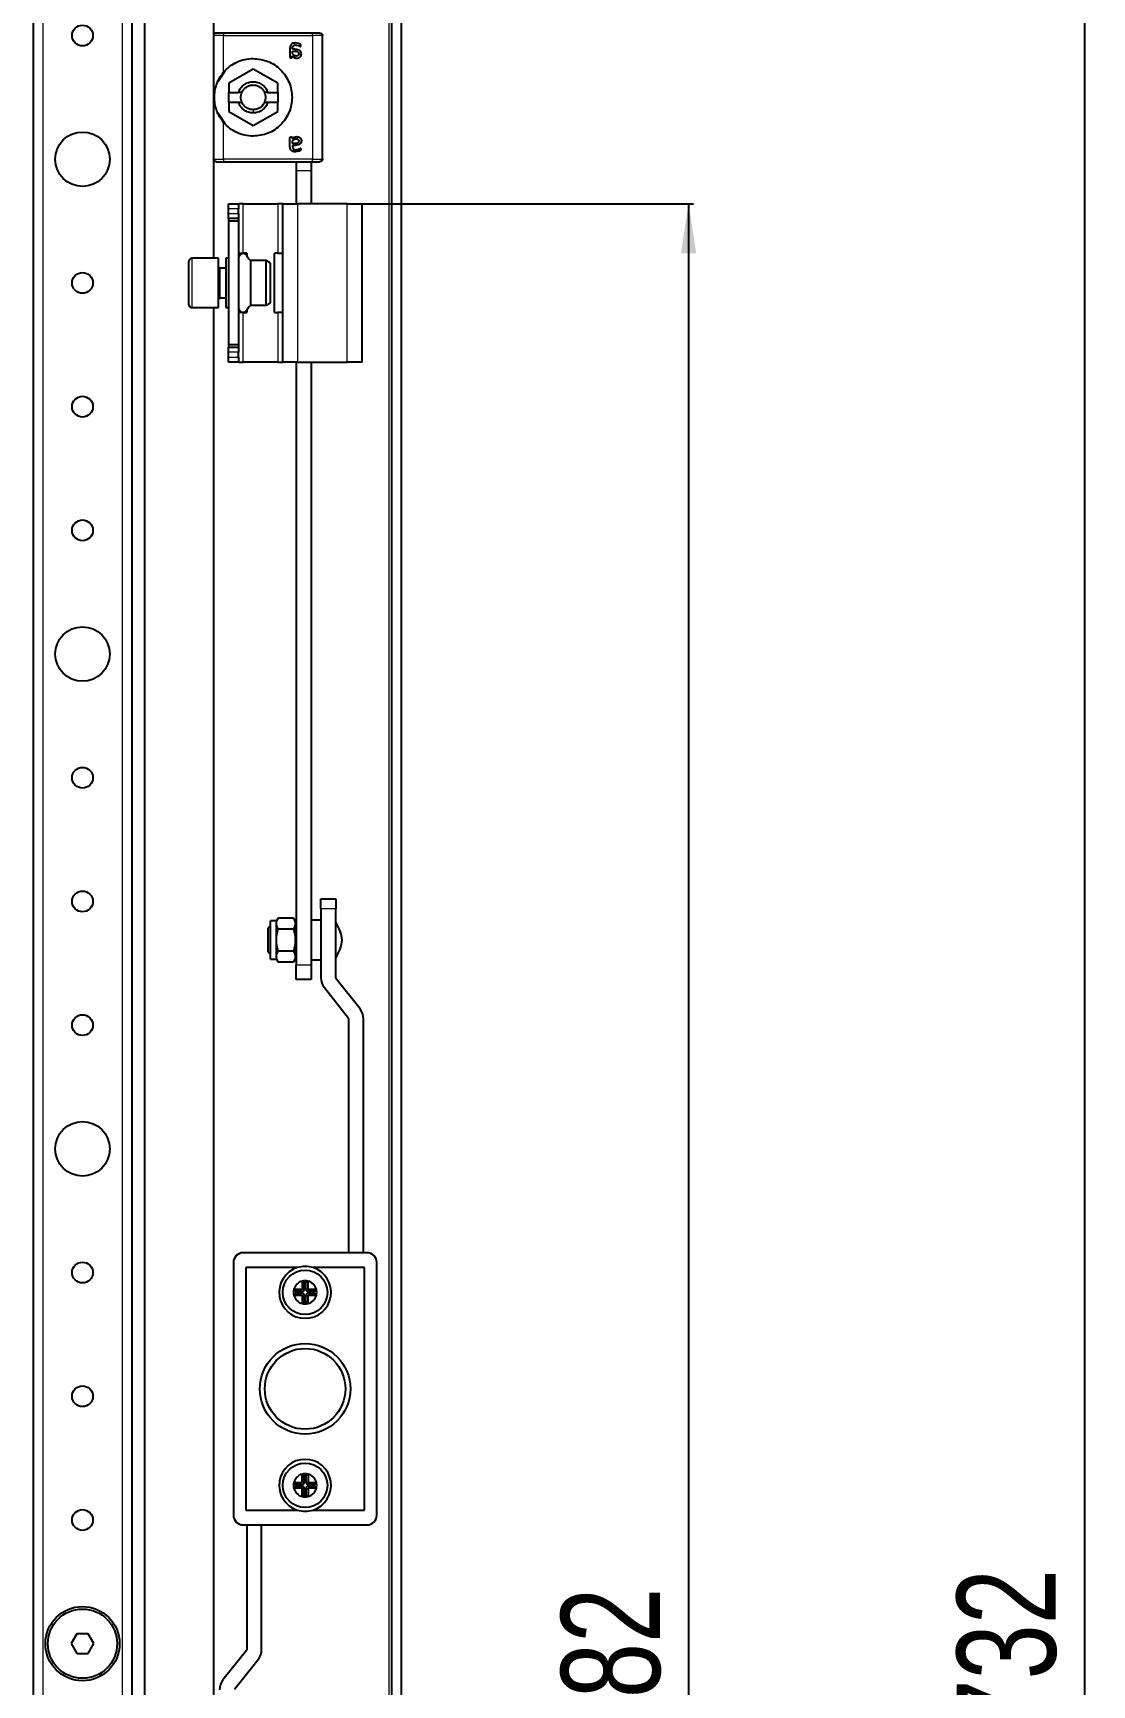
# Model space of a CAD drawing. Header units: millimetres. Extents: x -469 to 1511, y -1228 to 1043.
# Drawn here: x 1296.9 to 1511, y -130.8 to 203 of the extents above; entities that cross this region are included whole.
import ezdxf

# ---------------------------------------------------------------- set-up
doc = ezdxf.new("R2010")
doc.units = ezdxf.units.MM
doc.layers.add('FORMAT', color=7, linetype='Continuous')
doc.styles.add('SLDTEXTSTYLE0', font='TXT', dxfattribs={"width": 0.75})
doc.dimstyles.new('SLDDIMSTYLE0', dxfattribs={"dimtxt": 20, "dimasz": 10, "dimexe": 0, "dimexo": 0.0625, "dimgap": 5, "dimtad": 2, "dimdec": 1, "dimrnd": 1e-09, "dimzin": 12, "dimdsep": 46, "dimtxsty": 'SLDTEXTSTYLE0', "dimsah": 1, "dimcen": 0.09, "dimadec": 0, "dimazin": 3, "dimtfac": 1, "dimtofl": 0, "dimtmove": 0, "dimatfit": 3, "dimfxl": 0, "dimfrac": 2, "dimtolj": 1, "dimtzin": 12, "dimarcsym": 0})

# ---------------------------------------------------------------- blocks, each defined once
blk = doc.blocks.new('_D_5')
at = {"layer": 'FORMAT'}
for p, q in [((1363.44, 743.52), (1510.44, 743.52)), ((1509.44, 743.52), (1509.44, -988.48)), ((1363.44, -988.48), (1510.44, -988.48))]:
    blk.add_line(p, q, dxfattribs=at)
for points in [[(1509.44, 743.52), (1507.9, 733.52), (1510.98, 733.52)], [(1509.44, -988.48), (1510.98, -978.48), (1507.9, -978.48)]]:
    blk.add_solid(points, dxfattribs=at)
at = {"layer": 'FORMAT', "insert": (1483.66, -152.03), "char_height": 20, "attachment_point": 1, "rotation": 90, "style": 'SLDTEXTSTYLE0'}
blk.add_mtext('1732', dxfattribs=at)
blk = doc.blocks.new('_D_8')
at = {"layer": 'FORMAT'}
for p, q in [((1360.44, 168.52), (1430.44, 168.52)), ((1429.44, 168.52), (1429.44, -413.48)), ((1360.44, -413.48), (1430.44, -413.48))]:
    blk.add_line(p, q, dxfattribs=at)
for points in [[(1429.44, 168.52), (1427.9, 158.52), (1430.98, 158.52)], [(1429.44, -413.48), (1430.98, -403.48), (1427.9, -403.48)]]:
    blk.add_solid(points, dxfattribs=at)
at = {"layer": 'FORMAT', "insert": (1403.66, -144.65), "char_height": 20, "attachment_point": 1, "rotation": 90, "style": 'SLDTEXTSTYLE0'}
blk.add_mtext('582', dxfattribs=at)

msp = doc.modelspace()

# ---------------------------------------------------------------- linework, layer by layer
at = {"color": 7, "linetype": 'Continuous', "lineweight": 25}
for p, q in [((1369.43, -1099.98), (1369.43, 855.02)), ((1371.43, -1099.98), (1371.43, 855.02)), ((1319.43, 822.02), (1319.43, -1066.98)), ((1296.93, 795.02), (1296.93, -1039.98)), ((1316.93, 795.02), (1316.93, -1039.98)), ((1333.43, 722.52), (1333.43, 202.7)), ((1333.43, 202.52), (1333.43, 177.52)), ((1353.43, 203.02), (1335.43, 203.02)), ((1354.03, 203.02), (1353.78, 203.02)), ((1355.43, 177.52), (1355.43, 202.52)), ((1348.87, 199.98), (1348.87, 198.11)), ((1349.33, 198.11), (1349.33, 198.39)), ((1349.4, 199.73), (1349.4, 199.95)), ((1349.78, 199.73), (1349.4, 199.73)), ((1349.4, 199.37), (1349.83, 199.37)), ((1349.4, 198.79), (1349.4, 199.37)), ((1334.26, 193.15), (1335.77, 195.4)), ((1341.43, 195.74), (1336.48, 192.88)), ((1346.38, 192.88), (1341.43, 195.74)), ((1336.48, 192.88), (1336.48, 191.02)), ((1336.48, 189.02), (1336.48, 191.02)), ((1336.48, 191.02), (1338.44, 191.02)), ((1339.14, 191.02), (1338.44, 191.02)), ((1344.42, 191.02), (1343.72, 191.02)), ((1344.42, 191.02), (1346.38, 191.02)), ((1346.38, 191.02), (1346.38, 192.88)), ((1346.38, 191.02), (1346.38, 189.02)), ((1336.48, 189.02), (1336.48, 187.16)), ((1336.48, 189.02), (1338.44, 189.02)), ((1336.48, 187.16), (1341.43, 184.31)), ((1338.44, 189.02), (1339.14, 189.02)), ((1341.43, 184.31), (1346.38, 187.16)), ((1343.72, 189.02), (1344.42, 189.02)), ((1344.42, 189.02), (1346.38, 189.02)), ((1346.38, 187.16), (1346.38, 189.02)), ((1335.77, 184.64), (1334.26, 186.9)), ((1348.87, 180.06), (1348.87, 181.93)), ((1349.33, 181.93), (1349.33, 181.65)), ((1349.4, 180.67), (1349.4, 181.26)), ((1349.83, 180.67), (1349.4, 180.67)), ((1349.78, 180.32), (1349.4, 180.32)), ((1349.4, 180.32), (1349.4, 180.1)), ((1333.43, 177.35), (1333.43, 157.52)), ((1335.43, 177.02), (1353.43, 177.02)), ((1350.13, 177.09), (1350.13, 175.22)), ((1353.13, 177.09), (1353.13, 175.22)), ((1353.78, 177.02), (1354.03, 177.02)), ((1350.13, 175.22), (1350.13, 168.52)), ((1353.13, 175.22), (1353.13, 168.52)), ((1336.43, 168.52), (1338.43, 168.52)), ((1336.43, 167.52), (1336.43, 168.52)), ((1336.43, 166.52), (1336.43, 167.52)), ((1338.43, 168.52), (1338.43, 167.52)), ((1339.43, 168.52), (1338.43, 168.52)), ((1338.43, 166.52), (1338.43, 167.52)), ((1339.43, 168.52), (1346.43, 168.52)), ((1347.43, 168.52), (1346.43, 168.52)), ((1347.43, 168.52), (1350.43, 168.52)), ((1347.43, 136.52), (1347.43, 168.52)), ((1360.43, 168.52), (1350.43, 168.52)), ((1360.43, 168.52), (1363.43, 168.52)), ((1363.43, 136.52), (1363.43, 168.52)), ((1336.43, 165.52), (1336.43, 166.52)), ((1338.43, 165.52), (1336.43, 165.52)), ((1336.43, 165.52), (1336.43, 165.02)), ((1338.43, 165.02), (1336.43, 165.02)), ((1336.43, 165.02), (1336.43, 140.02)), ((1338.43, 166.52), (1338.43, 165.52)), ((1338.43, 165.52), (1338.43, 165.02)), ((1338.43, 165.02), (1338.43, 140.02)), ((1328.43, 150.27), (1328.43, 156.92)), ((1334.43, 157.52), (1329.03, 157.52)), ((1334.43, 149.96), (1334.43, 157.52)), ((1336.43, 157.52), (1335.93, 157.52)), ((1335.93, 157.52), (1335.93, 156.31)), ((1338.43, 158.52), (1339.43, 158.52)), ((1340.13, 158.52), (1339.43, 158.52)), ((1340.13, 158.52), (1340.13, 158.07)), ((1344.07, 157.02), (1340.93, 157.02)), ((1340.93, 148.02), (1340.93, 157.02)), ((1344.93, 156.52), (1344.07, 157.02)), ((1344.07, 148.02), (1344.07, 157.02)), ((1345.73, 146.52), (1345.73, 158.52)), ((1346.43, 158.52), (1345.73, 158.52)), ((1346.43, 158.52), (1347.43, 158.52)), ((1335.93, 155.52), (1334.68, 155.52)), ((1335.93, 156.31), (1335.93, 147.52)), ((1344.93, 148.52), (1344.93, 156.52)), ((1328.43, 148.12), (1328.43, 150.27)), ((1329.03, 147.52), (1334.43, 147.52)), ((1333.43, 147.52), (1333.43, -392.48)), ((1334.43, 147.52), (1334.43, 149.96)), ((1334.68, 149.52), (1335.93, 149.52)), ((1335.93, 147.52), (1336.43, 147.52)), ((1340.13, 146.97), (1340.13, 146.52)), ((1340.93, 148.02), (1344.07, 148.02)), ((1344.07, 148.02), (1344.93, 148.52)), ((1339.43, 146.52), (1338.43, 146.52)), ((1339.43, 146.52), (1340.13, 146.52)), ((1345.73, 146.52), (1346.43, 146.52)), ((1347.43, 146.52), (1346.43, 146.52)), ((1338.43, 140.02), (1336.43, 140.02)), ((1336.43, 140.02), (1336.43, 139.52)), ((1336.43, 138.52), (1336.43, 139.52)), ((1336.43, 139.52), (1338.43, 139.52)), ((1336.43, 137.52), (1336.43, 138.52)), ((1336.43, 136.52), (1336.43, 137.52)), ((1338.43, 140.02), (1338.43, 139.52)), ((1338.43, 139.52), (1338.43, 138.52)), ((1338.43, 137.52), (1338.43, 138.52)), ((1338.43, 137.52), (1338.43, 136.52)), ((1338.43, 136.52), (1336.43, 136.52)), ((1338.43, 136.52), (1339.43, 136.52)), ((1346.43, 136.52), (1339.43, 136.52)), ((1346.43, 136.52), (1347.43, 136.52)), ((1350.43, 136.52), (1347.43, 136.52)), ((1350.13, 136.52), (1350.13, 14.72)), ((1350.43, 136.52), (1360.43, 136.52)), ((1353.13, 136.52), (1353.13, 14.72)), ((1363.43, 136.52), (1360.43, 136.52)), ((1355.13, 28.02), (1358.13, 28.02)), ((1355.13, 26.02), (1355.13, 28.02)), ((1358.13, 28.02), (1358.13, 26.02)), ((1346.13, 23.57), (1344.93, 23.57)), ((1344.93, 19.72), (1344.93, 23.57)), ((1346.48, 24.17), (1346.13, 23.57)), ((1346.13, 19.72), (1346.13, 23.57)), ((1349.59, 24.17), (1346.48, 24.17)), ((1349.93, 23.57), (1349.59, 24.17)), ((1349.93, 23.57), (1349.93, 15.87)), ((1355.13, 23.72), (1353.13, 23.72)), ((1355.13, 26.02), (1355.13, 12.09)), ((1358.13, 12.09), (1358.13, 26.02)), ((1344.93, 22.67), (1344.43, 22.17)), ((1344.43, 17.27), (1344.43, 22.17)), ((1349.59, 21.95), (1346.48, 21.95)), ((1350.13, 22.67), (1349.93, 22.67)), ((1344.43, 17.27), (1344.93, 16.77)), ((1344.93, 15.87), (1344.93, 19.72)), ((1346.13, 15.87), (1346.13, 19.72)), ((1349.59, 17.5), (1346.48, 17.5)), ((1349.93, 16.77), (1350.13, 16.77)), ((1344.93, 15.87), (1346.13, 15.87)), ((1346.13, 15.87), (1346.48, 15.27)), ((1349.59, 15.27), (1346.48, 15.27)), ((1349.59, 15.27), (1349.93, 15.87)), ((1350.13, 11.72), (1350.13, 14.72)), ((1353.13, 15.72), (1355.13, 15.72)), ((1353.13, 14.72), (1353.13, 11.72)), ((1353.13, 11.72), (1350.13, 11.72)), ((1355.82, 10.11), (1360.69, 3.93)), ((1363.04, 5.79), (1358.17, 11.97)), ((1360.73, 3.81), (1360.73, -43.48)), ((1363.73, -43.48), (1363.73, 3.81)), ((1337.43, -45.48), (1337.43, -96.48)), ((1364.43, -43.48), (1339.43, -43.48)), ((1339.93, -46.48), (1339.93, -95.48)), ((1350.33, -46.48), (1339.93, -46.48)), ((1363.93, -46.48), (1353.53, -46.48)), ((1363.93, -95.48), (1363.93, -46.48)), ((1366.43, -96.48), (1366.43, -45.48)), ((1351.33, -49.21), (1351.33, -50.78)), ((1351.77, -49.57), (1351.33, -49.21)), ((1351.77, -49.57), (1351.77, -50.78)), ((1352.1, -49.57), (1352.53, -49.21)), ((1352.1, -50.78), (1352.1, -49.57)), ((1352.53, -50.78), (1352.53, -49.21)), ((1351.23, -50.88), (1349.66, -50.88)), ((1350.03, -51.32), (1349.66, -50.88)), ((1350.03, -51.64), (1349.66, -52.08)), ((1349.66, -52.08), (1351.23, -52.08)), ((1351.23, -51.32), (1350.03, -51.32)), ((1350.03, -51.64), (1351.23, -51.64)), ((1351.33, -52.18), (1351.33, -53.75)), ((1351.77, -53.39), (1351.33, -53.75)), ((1351.77, -52.18), (1351.77, -53.39)), ((1352.1, -53.39), (1352.1, -52.18)), ((1352.1, -53.39), (1352.53, -53.75)), ((1352.53, -53.75), (1352.53, -52.18)), ((1354.2, -50.88), (1352.63, -50.88)), ((1353.84, -51.32), (1352.63, -51.32)), ((1352.63, -51.64), (1353.84, -51.64)), ((1352.63, -52.08), (1354.2, -52.08)), ((1353.84, -51.32), (1354.2, -50.88)), ((1353.84, -51.64), (1354.2, -52.08)), ((1350.03, -90.32), (1349.66, -89.88)), ((1349.66, -89.88), (1351.23, -89.88)), ((1351.33, -89.78), (1351.33, -88.21)), ((1351.77, -88.57), (1351.33, -88.21)), ((1351.77, -89.78), (1351.77, -88.57)), ((1352.1, -88.57), (1352.53, -88.21)), ((1352.1, -88.57), (1352.1, -89.78)), ((1352.53, -88.21), (1352.53, -89.78)), ((1352.63, -89.88), (1354.2, -89.88)), ((1353.84, -90.32), (1354.2, -89.88)), ((1350.03, -90.64), (1349.66, -91.08)), ((1351.23, -91.08), (1349.66, -91.08)), ((1350.03, -90.32), (1351.23, -90.32)), ((1351.23, -90.64), (1350.03, -90.64)), ((1351.33, -92.75), (1351.33, -91.18)), ((1351.77, -92.39), (1351.33, -92.75)), ((1351.77, -92.39), (1351.77, -91.18)), ((1352.1, -91.18), (1352.1, -92.39)), ((1352.1, -92.39), (1352.53, -92.75)), ((1352.53, -91.18), (1352.53, -92.75)), ((1352.63, -90.32), (1353.84, -90.32)), ((1353.84, -90.64), (1352.63, -90.64)), ((1354.2, -91.08), (1352.63, -91.08)), ((1353.84, -90.64), (1354.2, -91.08)), ((1339.93, -95.48), (1350.33, -95.48)), ((1353.53, -95.48), (1363.93, -95.48)), ((1339.43, -98.48), (1364.43, -98.48)), ((1340.13, -98.48), (1340.13, -123.71)), ((1343.13, -123.71), (1343.13, -98.48)), ((1305.78, -120.48), (1304.62, -122.48)), ((1304.62, -122.48), (1305.78, -124.48)), ((1308.09, -120.48), (1305.78, -120.48)), ((1309.24, -122.48), (1308.09, -120.48)), ((1308.09, -124.48), (1309.24, -122.48)), ((1305.78, -124.48), (1308.09, -124.48)), ((1340.09, -123.83), (1335.33, -129.8)), ((1337.68, -131.67), (1342.43, -125.7))]:
    msp.add_line(p, q, dxfattribs=at)
at = {"color": 8, "linetype": 'Continuous', "lineweight": 18}
for p, q in [((1368.83, 852.42), (1368.83, -1097.38)), ((1298.93, 795.02), (1298.93, -1039.98)), ((1314.93, 795.02), (1314.93, -1039.98)), ((1335.43, 195.08), (1335.43, 202.52)), ((1335.43, 202.52), (1353.43, 202.52)), ((1353.43, 202.52), (1353.43, 177.52)), ((1341.43, 187.52), (1341.43, 186.87)), ((1335.43, 177.52), (1335.43, 184.96)), ((1353.43, 177.52), (1335.43, 177.52)), ((1350.13, 175.22), (1353.13, 175.22)), ((1338.43, 167.52), (1336.43, 167.52)), ((1339.43, 158.52), (1339.43, 168.52)), ((1346.43, 168.52), (1346.43, 158.52)), ((1350.43, 136.52), (1350.43, 168.52)), ((1360.43, 136.52), (1360.43, 168.52)), ((1336.43, 166.52), (1338.43, 166.52)), ((1329.03, 157.52), (1329.03, 149.96)), ((1334.68, 155.52), (1334.68, 149.52)), ((1329.03, 149.96), (1329.03, 147.52)), ((1339.43, 136.52), (1339.43, 146.52)), ((1346.43, 146.52), (1346.43, 136.52)), ((1338.43, 138.52), (1336.43, 138.52)), ((1336.43, 137.52), (1338.43, 137.52)), ((1358.13, 26.02), (1355.13, 26.02)), ((1350.13, 14.72), (1353.13, 14.72)), ((1351.23, -51.32), (1351.23, -50.88)), ((1351.23, -51.64), (1351.23, -52.08)), ((1351.77, -50.78), (1351.33, -50.78)), ((1351.77, -52.18), (1351.33, -52.18)), ((1352.1, -50.78), (1352.53, -50.78)), ((1352.1, -52.18), (1352.53, -52.18)), ((1352.63, -51.32), (1352.63, -50.88)), ((1352.63, -51.64), (1352.63, -52.08)), ((1351.23, -90.32), (1351.23, -89.88)), ((1351.77, -89.78), (1351.33, -89.78)), ((1352.1, -89.78), (1352.53, -89.78)), ((1352.63, -90.32), (1352.63, -89.88)), ((1351.23, -90.64), (1351.23, -91.08)), ((1351.77, -91.18), (1351.33, -91.18)), ((1352.1, -91.18), (1352.53, -91.18)), ((1352.63, -90.64), (1352.63, -91.08))]:
    msp.add_line(p, q, dxfattribs=at)
at = {"color": 7, "linetype": 'Continuous', "lineweight": 25}
for centre, radius in [((1306.93, 202.52), 2.1), ((1306.93, 177.52), 5.5), ((1306.93, 152.52), 2.1), ((1306.93, 127.52), 2.1), ((1306.93, 102.52), 2.1), ((1306.93, 77.52), 5.5), ((1306.93, 52.52), 2.1), ((1306.93, 27.52), 2.1), ((1306.93, 2.52), 2.1), ((1306.93, -22.48), 5.5), ((1306.93, -47.48), 2.1), ((1351.93, -51.48), 4.5), ((1351.93, -70.98), 9.15), ((1351.93, -70.98), 8.15), ((1306.93, -72.48), 2.1), ((1351.93, -90.48), 4.5), ((1306.93, -97.48), 2.1), ((1306.93, -122.48), 7.5), ((1306.93, -122.48), 7)]:
    msp.add_circle(centre, radius, dxfattribs=at)
for centre, radius, start, end in [((1329.03, 156.92), 0.6, 90, 180), ((1334.68, 155.77), 0.25, 180, 270), ((1329.03, 148.12), 0.6, 180, 270), ((1334.68, 149.27), 0.25, 90, 180), ((1351.49, 18.76), 8, 6.8819, 33.8709), ((1351.49, 20.68), 8, 326.1291, 353.1181), ((1358.33, 12.09), 3.2, 180, 218.264), ((1358.33, 12.09), 0.2, 180, 218.264), ((1360.53, 3.81), 0.2, 0, 38.264), ((1360.53, 3.81), 3.2, 0, 38.264), ((1339.43, -45.48), 2, 90, 180), ((1351.93, -51.48), 5.25, 107.7528, 72.2472), ((1351.93, -51.48), 5.25, 72.2472, 107.7528), ((1364.43, -45.48), 2, 0, 90), ((1351.93, -51.48), 2.35, 104.7925, 165.2075), ((1351.93, -51.48), 2.35, 75.2075, 104.7925), ((1351.93, -51.48), 1.91, 85.1056, 94.8944), ((1351.93, -51.48), 2.35, 14.7925, 75.2075), ((1351.93, -51.48), 2.35, 165.2075, 194.7925), ((1351.93, -51.48), 2.35, 194.7925, 255.2075), ((1351.93, -51.48), 1.91, 175.1056, 184.8944), ((1351.23, -50.78), 0.1, 270, 0), ((1351.23, -50.78), 0.537, 270, 0), ((1351.23, -52.18), 0.537, 0, 90), ((1351.23, -52.18), 0.1, 0, 90), ((1351.93, -51.48), 1.91, 265.1056, 274.8944), ((1352.63, -50.78), 0.537, 180, 270), ((1352.63, -52.18), 0.537, 90, 180), ((1352.63, -50.78), 0.1, 180, 270), ((1351.93, -51.48), 2.35, 284.7925, 345.2075), ((1352.63, -52.18), 0.1, 90, 180), ((1351.93, -51.48), 1.91, 355.1056, 4.8944), ((1351.93, -51.48), 2.35, 345.2075, 14.7925), ((1351.93, -51.48), 2.35, 255.2075, 284.7925), ((1351.93, -90.48), 5.25, 287.7528, 252.2472), ((1351.93, -90.48), 2.35, 165.2075, 194.7925), ((1351.93, -90.48), 2.35, 104.7925, 165.2075), ((1351.23, -89.78), 0.1, 270, 0), ((1351.23, -89.78), 0.537, 270, 0), ((1351.93, -90.48), 2.35, 75.2075, 104.7925), ((1351.93, -90.48), 1.91, 85.1056, 94.8944), ((1352.63, -89.78), 0.537, 180, 270), ((1351.93, -90.48), 2.35, 14.7925, 75.2075), ((1352.63, -89.78), 0.1, 180, 270), ((1351.93, -90.48), 2.35, 345.2075, 14.7925), ((1351.93, -90.48), 2.35, 194.7925, 255.2075), ((1351.93, -90.48), 1.91, 175.1056, 184.8944), ((1351.23, -91.18), 0.537, 0, 90), ((1351.23, -91.18), 0.1, 0, 90), ((1351.93, -90.48), 2.35, 255.2075, 284.7925), ((1351.93, -90.48), 1.91, 265.1056, 274.8944), ((1352.63, -91.18), 0.537, 90, 180), ((1351.93, -90.48), 2.35, 284.7925, 345.2075), ((1352.63, -91.18), 0.1, 90, 180), ((1351.93, -90.48), 1.91, 355.1056, 4.8944), ((1339.43, -96.48), 2, 180, 270), ((1351.93, -90.48), 5.25, 252.2472, 287.7528), ((1364.43, -96.48), 2, 270, 0), ((1339.93, -123.71), 0.2, 321.4416, 0), ((1339.93, -123.71), 3.2, 321.4416, 0), ((1337.83, -131.8), 3.2, 141.4416, 180)]:
    msp.add_arc(centre, radius, start, end, dxfattribs=at)
for points in [[(1333.93, 203.02), (1333.87, 203.01), (1333.74, 203), (1333.57, 202.88), (1333.45, 202.72), (1333.44, 202.59), (1333.43, 202.52)], [(1335.43, 203.02), (1335.24, 203.02), (1334.84, 203.02), (1334.35, 203.02), (1334, 203.02), (1333.95, 203.02), (1333.93, 203.02)], [(1354.93, 203.02), (1354.91, 203.02), (1354.86, 203.02), (1354.52, 203.02), (1354.02, 203.02), (1353.63, 203.02), (1353.43, 203.02)], [(1354.93, 203.02), (1355, 203.01), (1355.13, 203), (1355.29, 202.88), (1355.41, 202.72), (1355.42, 202.59), (1355.43, 202.52)], [(1335.43, 195.08), (1335.83, 195.5), (1336.62, 196.32), (1338.1, 197.19), (1339.72, 197.76), (1340.86, 197.84), (1341.43, 197.87)], [(1341.43, 197.87), (1342.46, 197.75), (1344.51, 197.52), (1347.13, 195.7), (1348.87, 193.11), (1349.49, 190.02), (1348.87, 186.94), (1347.13, 184.34), (1344.51, 182.52), (1342.46, 182.29), (1341.43, 182.17)], [(1338.44, 191.02), (1338.58, 191.32), (1338.84, 191.92), (1339.57, 192.62), (1340.45, 193.07), (1341.43, 193.22), (1342.42, 193.07), (1343.3, 192.62), (1344.02, 191.92), (1344.29, 191.32), (1344.42, 191.02)], [(1339.14, 189.02), (1339.08, 189.18), (1338.96, 189.5), (1338.92, 190.02), (1338.96, 190.54), (1339.08, 190.86), (1339.14, 191.02)], [(1339.14, 191.02), (1339.26, 191.23), (1339.49, 191.66), (1340.05, 192.14), (1340.71, 192.46), (1341.19, 192.5), (1341.43, 192.52)], [(1341.43, 192.52), (1341.67, 192.5), (1342.16, 192.46), (1342.82, 192.14), (1343.38, 191.66), (1343.61, 191.23), (1343.72, 191.02)], [(1343.72, 191.02), (1343.78, 190.86), (1343.9, 190.54), (1343.95, 190.02), (1343.9, 189.5), (1343.78, 189.18), (1343.72, 189.02)], [(1341.43, 186.87), (1341.1, 186.9), (1340.45, 186.96), (1339.57, 187.43), (1338.84, 188.12), (1338.58, 188.72), (1338.44, 189.02)], [(1341.43, 187.52), (1341.19, 187.54), (1340.71, 187.58), (1340.05, 187.9), (1339.49, 188.38), (1339.26, 188.81), (1339.14, 189.02)], [(1344.42, 189.02), (1344.29, 188.72), (1344.02, 188.12), (1343.3, 187.43), (1342.42, 186.96), (1341.76, 186.9), (1341.43, 186.87)], [(1343.72, 189.02), (1343.61, 188.81), (1343.38, 188.38), (1342.82, 187.9), (1342.16, 187.58), (1341.67, 187.54), (1341.43, 187.52)], [(1341.43, 182.17), (1340.86, 182.21), (1339.72, 182.28), (1338.1, 182.85), (1336.62, 183.72), (1335.83, 184.55), (1335.43, 184.96)], [(1333.93, 177.02), (1333.87, 177.03), (1333.74, 177.04), (1333.57, 177.16), (1333.45, 177.32), (1333.44, 177.46), (1333.43, 177.52)], [(1333.93, 177.02), (1333.95, 177.02), (1334, 177.02), (1334.35, 177.02), (1334.84, 177.02), (1335.24, 177.02), (1335.43, 177.02)], [(1353.43, 177.02), (1353.63, 177.02), (1354.02, 177.02), (1354.52, 177.02), (1354.86, 177.02), (1354.91, 177.02), (1354.93, 177.02)], [(1355.43, 177.52), (1355.42, 177.46), (1355.41, 177.32), (1355.29, 177.16), (1355.13, 177.04), (1355, 177.03), (1354.93, 177.02)]]:
    msp.add_open_spline(points, degree=3, dxfattribs=at)
at = {"color": 8, "linetype": 'Continuous', "lineweight": 18}
for points in [[(1335.43, 202.52), (1335.17, 202.52), (1334.65, 202.52), (1333.98, 202.52), (1333.52, 202.52), (1333.46, 202.52), (1333.43, 202.52)], [(1335.43, 203.02), (1335.43, 203.01), (1335.43, 203), (1335.43, 202.88), (1335.43, 202.72), (1335.43, 202.59), (1335.43, 202.52)], [(1353.43, 202.52), (1353.43, 202.59), (1353.43, 202.72), (1353.43, 202.88), (1353.43, 203), (1353.43, 203.01), (1353.43, 203.02)], [(1355.43, 202.52), (1355.4, 202.52), (1355.34, 202.52), (1354.88, 202.52), (1354.22, 202.52), (1353.69, 202.52), (1353.43, 202.52)], [(1333.43, 177.52), (1333.46, 177.52), (1333.52, 177.52), (1333.98, 177.52), (1334.65, 177.52), (1335.17, 177.52), (1335.43, 177.52)], [(1335.43, 177.52), (1335.43, 177.46), (1335.43, 177.32), (1335.43, 177.16), (1335.43, 177.04), (1335.43, 177.03), (1335.43, 177.02)], [(1353.43, 177.02), (1353.43, 177.03), (1353.43, 177.04), (1353.43, 177.16), (1353.43, 177.32), (1353.43, 177.46), (1353.43, 177.52)], [(1353.43, 177.52), (1353.69, 177.52), (1354.22, 177.52), (1354.88, 177.52), (1355.34, 177.52), (1355.4, 177.52), (1355.43, 177.52)]]:
    msp.add_open_spline(points, degree=3, dxfattribs=at)
at = {"color": 7, "linetype": 'Continuous', "lineweight": 25}
for points, knots in [([(1349.99, 201.02), (1349.84, 201.01), (1349.61, 201), (1349.33, 200.91), (1349.15, 200.79), (1349.01, 200.62), (1348.89, 200.35), (1348.88, 200.13), (1348.87, 199.98)], [0, 0, 0, 0, 0.2500888, 0.3824952, 0.5002586, 0.6221632, 0.7501335, 1, 1, 1, 1]), ([(1349.4, 199.95), (1349.41, 200.03), (1349.41, 200.17), (1349.47, 200.34), (1349.55, 200.45), (1349.65, 200.53), (1349.78, 200.58), (1349.91, 200.61), (1350, 200.61), (1350.04, 200.61)], [0, 0, 0, 0, 0.250023, 0.382539, 0.499802, 0.620838, 0.749652, 0.874777, 1, 1, 1, 1]), ([(1351.05, 200.52), (1351.05, 200.58), (1351.05, 200.66), (1350.98, 200.75), (1350.85, 200.84), (1350.52, 200.97), (1350.2, 201), (1349.99, 201.02)], [0, 0, 0, 0, 0.124693, 0.187182, 0.249773, 0.500039, 1, 1, 1, 1]), ([(1350.04, 200.61), (1350.2, 200.59), (1350.44, 200.56), (1350.7, 200.44), (1350.82, 200.37), (1350.89, 200.33), (1350.93, 200.32), (1350.95, 200.32)], [0, 0, 0, 0, 0.4987, 0.749508, 0.874949, 0.946783, 1, 1, 1, 1]), ([(1350.95, 200.32), (1350.96, 200.32), (1350.97, 200.32), (1350.99, 200.33), (1351.01, 200.34), (1351.02, 200.37), (1351.04, 200.41), (1351.05, 200.45), (1351.05, 200.49), (1351.05, 200.51), (1351.05, 200.52)], [0, 0, 0, 0, 0.128825, 0.180169, 0.243397, 0.36986, 0.499864, 0.749649, 0.843476, 1, 1, 1, 1]), ([(1348.87, 198.11), (1348.87, 198.1), (1348.88, 198.08), (1348.89, 198.07), (1348.92, 198.04), (1348.99, 198.02), (1349.06, 198.02), (1349.1, 198.02)], [0, 0, 0, 0, 0.124881, 0.183376, 0.250934, 0.500336, 1, 1, 1, 1]), ([(1349.1, 198.02), (1349.15, 198.02), (1349.22, 198.02), (1349.29, 198.04), (1349.32, 198.06), (1349.33, 198.08), (1349.33, 198.1), (1349.33, 198.11)], [0, 0, 0, 0, 0.499718, 0.749437, 0.810587, 0.875078, 1, 1, 1, 1]), ([(1349.33, 198.39), (1349.46, 198.28), (1349.64, 198.11), (1349.92, 198), (1350.08, 197.97), (1350.17, 197.96), (1350.21, 197.96)], [0, 0, 0, 0, 0.499113, 0.749325, 0.874665, 1, 1, 1, 1]), ([(1350.12, 198.37), (1350.05, 198.38), (1349.91, 198.39), (1349.65, 198.53), (1349.5, 198.68), (1349.4, 198.79)], [0, 0, 0, 0, 0.249939, 0.499864, 1, 1, 1, 1]), ([(1351.17, 198.81), (1351.16, 198.88), (1351.15, 199.04), (1351.06, 199.26), (1350.9, 199.44), (1350.64, 199.6), (1350.25, 199.71), (1349.94, 199.72), (1349.78, 199.73)], [0, 0, 0, 0, 0.125049, 0.249886, 0.370856, 0.49982, 0.749609, 1, 1, 1, 1]), ([(1349.83, 199.37), (1349.93, 199.37), (1350.11, 199.36), (1350.34, 199.3), (1350.48, 199.21), (1350.58, 199.11), (1350.63, 198.98), (1350.64, 198.89), (1350.64, 198.84)], [0, 0, 0, 0, 0.279652, 0.500248, 0.629485, 0.750186, 0.875763, 1, 1, 1, 1]), ([(1350.64, 198.84), (1350.63, 198.78), (1350.62, 198.68), (1350.56, 198.56), (1350.5, 198.49), (1350.41, 198.43), (1350.32, 198.4), (1350.22, 198.38), (1350.16, 198.38), (1350.12, 198.37)], [0, 0, 0, 0, 0.249168, 0.373635, 0.49939, 0.619394, 0.749656, 0.87477, 1, 1, 1, 1]), ([(1350.21, 197.96), (1350.33, 197.97), (1350.51, 197.98), (1350.74, 198.07), (1350.89, 198.16), (1351.02, 198.29), (1351.14, 198.5), (1351.16, 198.68), (1351.17, 198.81)], [0, 0, 0, 0, 0.25007, 0.379181, 0.500499, 0.62417, 0.750842, 1, 1, 1, 1]), ([(1335.43, 184.96), (1335.15, 185.34), (1334.58, 186.09), (1334.02, 187.34), (1333.67, 188.62), (1333.54, 190.02), (1333.67, 191.43), (1334.02, 192.71), (1334.58, 193.95), (1335.15, 194.71), (1335.43, 195.08)], [0, 0, 0, 0, 0.125762, 0.25037, 0.375307, 0.500139, 0.62481, 0.749763, 0.874888, 1, 1, 1, 1]), ([(1348.87, 181.93), (1348.87, 181.94), (1348.88, 181.96), (1348.89, 181.98), (1348.92, 182), (1348.99, 182.02), (1349.06, 182.02), (1349.1, 182.02)], [0, 0, 0, 0, 0.124884, 0.186377, 0.250914, 0.500322, 1, 1, 1, 1]), ([(1349.1, 182.02), (1349.15, 182.02), (1349.21, 182.02), (1349.27, 182), (1349.3, 181.99), (1349.32, 181.98), (1349.33, 181.96), (1349.33, 181.94), (1349.33, 181.93)], [0, 0, 0, 0, 0.499162, 0.644242, 0.749698, 0.813605, 0.875217, 1, 1, 1, 1]), ([(1349.33, 181.65), (1349.46, 181.76), (1349.64, 181.93), (1349.96, 182.06), (1350.12, 182.07), (1350.21, 182.08)], [0, 0, 0, 0, 0.499364, 0.749701, 1, 1, 1, 1]), ([(1349.4, 181.26), (1349.5, 181.36), (1349.65, 181.52), (1349.88, 181.63), (1350.02, 181.66), (1350.09, 181.67), (1350.12, 181.67)], [0, 0, 0, 0, 0.499765, 0.749504, 0.874771, 1, 1, 1, 1]), ([(1351.17, 181.24), (1351.17, 181.2), (1351.16, 181.12), (1351.14, 180.96), (1351.06, 180.78), (1350.9, 180.6), (1350.63, 180.44), (1350.25, 180.33), (1349.94, 180.32), (1349.78, 180.32)], [0, 0, 0, 0, 0.062637, 0.125278, 0.250072, 0.374841, 0.499994, 0.749696, 1, 1, 1, 1]), ([(1350.64, 181.2), (1350.64, 181.15), (1350.63, 181.06), (1350.58, 180.93), (1350.48, 180.83), (1350.34, 180.74), (1350.11, 180.68), (1349.93, 180.67), (1349.83, 180.67)], [0, 0, 0, 0, 0.124446, 0.249795, 0.37, 0.499734, 0.719932, 1, 1, 1, 1]), ([(1350.12, 181.67), (1350.19, 181.66), (1350.29, 181.66), (1350.41, 181.61), (1350.49, 181.55), (1350.56, 181.48), (1350.61, 181.39), (1350.63, 181.3), (1350.64, 181.23), (1350.64, 181.2)], [0, 0, 0, 0, 0.249623, 0.37714, 0.499734, 0.62273, 0.749812, 0.874876, 1, 1, 1, 1]), ([(1350.21, 182.08), (1350.33, 182.07), (1350.51, 182.06), (1350.74, 181.98), (1350.89, 181.88), (1351.02, 181.75), (1351.14, 181.54), (1351.16, 181.36), (1351.17, 181.24)], [0, 0, 0, 0, 0.2500695, 0.3795588, 0.5004992, 0.6245563, 0.7508428, 1, 1, 1, 1]), ([(1349.99, 179.02), (1349.91, 179.02), (1349.76, 179.03), (1349.54, 179.06), (1349.33, 179.13), (1349.15, 179.25), (1349.01, 179.42), (1348.89, 179.69), (1348.88, 179.92), (1348.87, 180.06)], [0, 0, 0, 0, 0.1252554, 0.2504368, 0.3830659, 0.5004929, 0.622629, 0.7502495, 1, 1, 1, 1]), ([(1349.4, 180.1), (1349.4, 180.05), (1349.41, 179.96), (1349.43, 179.83), (1349.47, 179.7), (1349.55, 179.59), (1349.65, 179.51), (1349.82, 179.44), (1349.95, 179.44), (1350.04, 179.43)], [0, 0, 0, 0, 0.125295, 0.250514, 0.383518, 0.50035, 0.621938, 0.750243, 1, 1, 1, 1]), ([(1351.05, 179.52), (1351.05, 179.49), (1351.05, 179.44), (1351.03, 179.36), (1350.98, 179.29), (1350.85, 179.2), (1350.52, 179.07), (1350.2, 179.04), (1349.99, 179.02)], [0, 0, 0, 0, 0.062686, 0.125173, 0.187628, 0.250185, 0.500314, 1, 1, 1, 1]), ([(1350.04, 179.43), (1350.2, 179.45), (1350.51, 179.47), (1350.77, 179.68), (1350.93, 179.72), (1350.95, 179.73)], [0, 0, 0, 0, 0.498852, 0.946609, 1, 1, 1, 1]), ([(1350.95, 179.73), (1350.96, 179.73), (1350.97, 179.72), (1350.99, 179.71), (1351.01, 179.7), (1351.02, 179.68), (1351.05, 179.62), (1351.05, 179.56), (1351.05, 179.52)], [0, 0, 0, 0, 0.13107, 0.182437, 0.243796, 0.371388, 0.500442, 1, 1, 1, 1]), ([(1340.93, 157.02), (1340.76, 157.17), (1340.41, 157.48), (1340.21, 158.05), (1339.85, 158.35), (1339.51, 158.48), (1339.15, 158.45), (1338.81, 158.26), (1338.56, 157.9), (1338.47, 157.6), (1338.43, 157.45)], [0, 0, 0, 0, 0.185676, 0.371025, 0.466937, 0.562172, 0.656347, 0.751553, 0.873842, 1, 1, 1, 1]), ([(1338.43, 147.59), (1338.47, 147.44), (1338.56, 147.14), (1338.81, 146.78), (1339.15, 146.59), (1339.51, 146.56), (1339.85, 146.69), (1340.21, 146.99), (1340.41, 147.56), (1340.76, 147.87), (1340.93, 148.02)], [0, 0, 0, 0, 0.126158, 0.248447, 0.343653, 0.437828, 0.533063, 0.628975, 0.814324, 1, 1, 1, 1]), ([(1346.48, 21.95), (1346.3, 22.34), (1345.96, 23.09), (1346.31, 23.83), (1346.48, 24.17)], [0, 0, 0, 0, 0.534707, 1, 1, 1, 1]), ([(1349.59, 24.17), (1349.77, 23.77), (1350.1, 23.03), (1349.75, 22.29), (1349.59, 21.95)], [0, 0, 0, 0, 0.534707, 1, 1, 1, 1]), ([(1346.48, 17.5), (1346.3, 18.25), (1345.96, 19.73), (1346.31, 21.22), (1346.48, 21.95)], [0, 0, 0, 0, 0.508481, 1, 1, 1, 1]), ([(1349.59, 21.95), (1349.76, 21.19), (1350.1, 19.71), (1349.76, 18.22), (1349.59, 17.5)], [0, 0, 0, 0, 0.508481, 1, 1, 1, 1]), ([(1346.48, 15.27), (1346.3, 15.67), (1345.96, 16.41), (1346.31, 17.15), (1346.48, 17.5)], [0, 0, 0, 0, 0.534707, 1, 1, 1, 1]), ([(1349.59, 17.5), (1349.77, 17.1), (1350.1, 16.35), (1349.75, 15.62), (1349.59, 15.27)], [0, 0, 0, 0, 0.534707, 1, 1, 1, 1])]:
    msp.add_open_spline(points, degree=3, knots=knots, dxfattribs=at)

# ---------------------------------------------------------------- dimensions: what is measured, and where the dimension line sits
at = {"layer": 'FORMAT'}
for base, p1, p2, picture, middle in [((1509.44, -988.48), (1363.43, 743.52), (1363.43, -988.48), '_D_5', (1509.44, -122.48)), ((1429.44, -413.48), (1360.43, 168.52), (1360.43, -413.48), '_D_8', (1429.44, -122.48))]:
    dim = msp.add_linear_dim(base=base, p1=p1, p2=p2, angle=90, dimstyle='SLDDIMSTYLE0', dxfattribs=at)
    dim.commit()
    dim.dimension.update_dxf_attribs({"geometry": picture, "text_midpoint": middle, "dimtype": 160})

doc.saveas('drawing.dxf')
